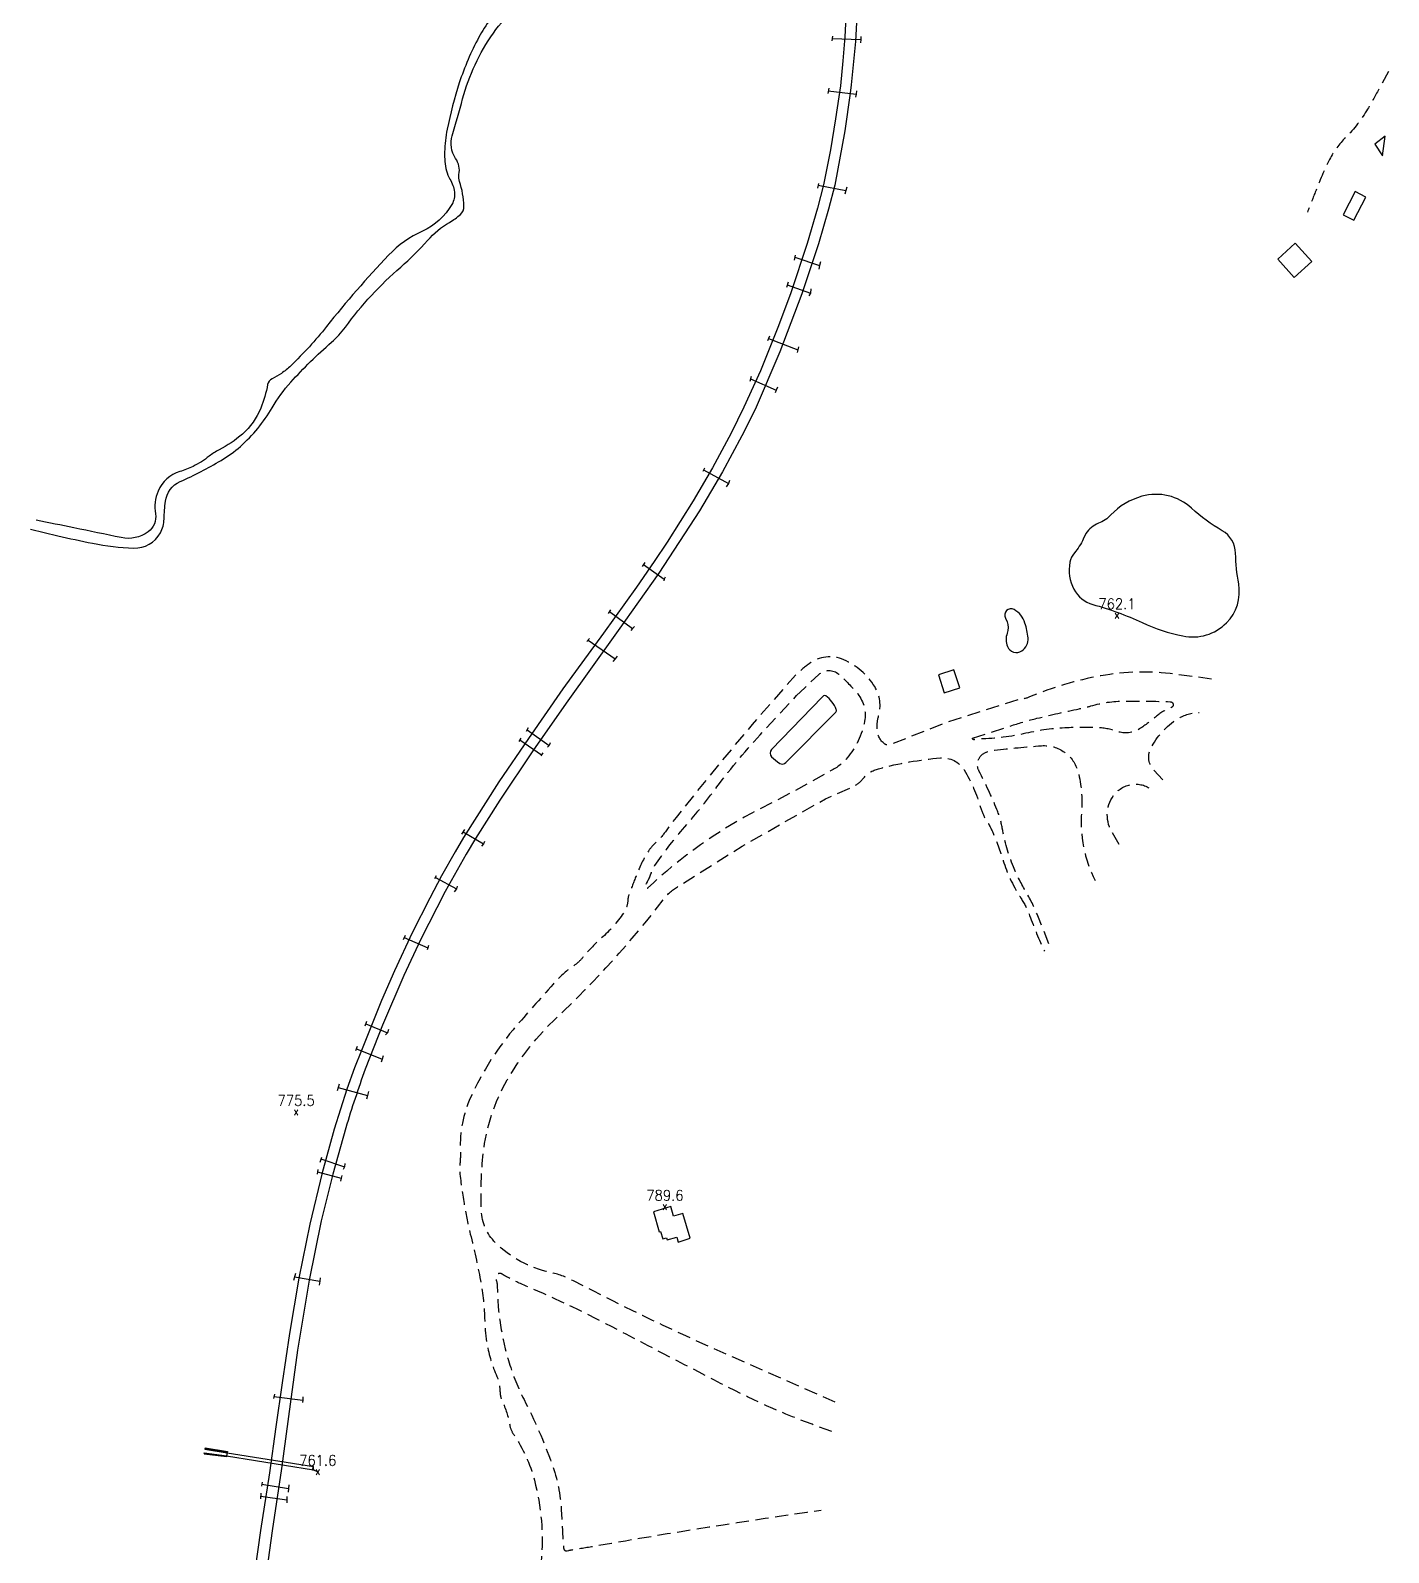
# Model space of a CAD drawing. Header units: metres. Extents: x 320405 to 332543, y 7395686 to 7410003.
# Drawn here: x 321115 to 321629, y 7407729 to 7408305 of the extents above; entities that cross this region are included whole.
import ezdxf
from ezdxf.enums import TextEntityAlignment as Align

# ---------------------------------------------------------------- set-up
doc = ezdxf.new("R2010")
doc.units = ezdxf.units.M
doc.header["$LTSCALE"] = 10
doc.header["$MEASUREMENT"] = 0
for name, pattern in [('CONTINUO', [0]), ('DASHED', [0.75, 0.5, -0.25]), ('TRACEJADO', [8.7, 8, -0.7])]:
    doc.linetypes.add(name, pattern=pattern)
for name, color, linetype in [('ALA', 45, 'Continuous'), ('BUEIRO', 151, 'Continuous'), ('Edificações', 30, 'Continuous'), ('Hidrografia', 140, 'Continuous'), ('Linha Férrea', 20, 'Continuous'), ('Pontos Cotados', 45, 'Continuous'), ('Portico', 45, 'Continuous'), ('Vias Secundárias', 230, 'DASHED')]:
    doc.layers.add(name, color=color, linetype=linetype)
doc.styles.add('Style-STANDARD', font='STANDARD.shx')

msp = doc.modelspace()

# ---------------------------------------------------------------- linework, layer by layer
at = {"layer": 'ALA', "linetype": 'CONTINUO'}
for points in [[(321189.15, 7407767.07, 759.65), (321180.7, 7407768.46, 755.02), (321180.67, 7407768.26, 755.02)], [(321189.12, 7407766.88, 759.65), (321180.67, 7407768.26, 755.02)], [(321180.67, 7407768.26, 755.02), (321180.68, 7407768.16, 753.62), (321189.04, 7407766.76, 758.54)], [(321180.37, 7407766.55, 754.98), (321180.35, 7407766.35, 754.98), (321188.86, 7407765.31, 759.58)], [(321180.37, 7407766.55, 754.98), (321180.43, 7407766.67, 753.66), (321188.86, 7407765.58, 758.7)], [(321188.89, 7407765.49, 759.58), (321180.37, 7407766.55, 754.98)], [(321221.58, 7407760.28, 762.63), (321223.47, 7407759.55, 761.93)], [(321223.47, 7407759.55, 761.93), (321223.43, 7407759.6, 761.43), (321221.68, 7407760.32, 761.32)]]:
    msp.add_polyline3d(points, dxfattribs=at)
at = {"layer": 'BUEIRO', "linetype": 'TRACEJADO', "flags": 128}
for points in [[(321188.86, 7407765.58), (321221.68, 7407760.33)], [(321189.04, 7407766.76), (321221.79, 7407761.53)]]:
    msp.add_lwpolyline(points, dxfattribs=at)
at = {"layer": 'BUEIRO', "linetype": 'CONTINUO'}
for points in [[(321189.15, 7407767.07, 759.65), (321189.12, 7407766.88, 759.65), (321189.04, 7407766.76, 758.54), (321188.86, 7407765.58, 758.7), (321188.89, 7407765.49, 759.58), (321188.87, 7407765.29, 759.58)], [(321188.87, 7407765.29, 759.58), (321188.94, 7407765.2, 760.19), (321189.24, 7407767.2, 760.2), (321189.15, 7407767.07, 759.65)], [(321221.7, 7407761.57, 762.6), (321221.5, 7407761.59, 762.6), (321221.38, 7407760.3, 762.63), (321221.58, 7407760.28, 762.63)], [(321221.58, 7407760.28, 762.63), (321221.68, 7407760.32, 761.32), (321221.79, 7407761.53, 761.26), (321221.7, 7407761.57, 762.6)], [(321221.58, 7407760.28, 762.63), (321221.7, 7407761.57, 762.6)]]:
    msp.add_polyline3d(points, dxfattribs=at)
at = {"layer": 'Edificações'}
for points in [[(321627.2, 7408264.81), (321623.34, 7408261.81), (321626.18, 7408257.33)], [(321615.89, 7408243.88), (321611.35, 7408235.09), (321615.38, 7408233), (321619.93, 7408241.79)], [(321593.21, 7408224.32), (321586.56, 7408218.3), (321592.82, 7408211.38), (321599.47, 7408217.41)], [(321458.21, 7408061.08), (321460.4, 7408054.28), (321466.26, 7408056.17), (321464.07, 7408062.96)], [(321350.38, 7407857.84), (321352.57, 7407850.35), (321353.09, 7407850.5), (321353.88, 7407847.72), (321355.28, 7407848.12), (321355.52, 7407847.27), (321359.16, 7407848.3), (321359.68, 7407846.48), (321364.22, 7407847.95), (321361.46, 7407857.31), (321357.97, 7407856.29), (321356.89, 7407859.96)]]:
    msp.add_lwpolyline(points, close=True, dxfattribs=at)
at = {"layer": 'Hidrografia'}
for points in [[(321114.64, 7408116.09), (321125.02, 7408113.65, 0.008949), (321138.18, 7408110.81, 0.038365), (321153.66, 7408108.97, 0.289098), (321163.83, 7408114.81, 0.11395), (321165.2, 7408119.94, -0.022649), (321165.73, 7408126.67, -0.264588), (321171.31, 7408134.16, 0.031825), (321186.79, 7408142.15, 0.04511), (321194.06, 7408147.45, 0.081387), (321206.05, 7408162.04, -0.05254), (321213.13, 7408171.73, -0.02969), (321228.53, 7408186.83, 0.055745), (321233.8, 7408192.57, -0.056554), (321254.76, 7408215.31, 0.034534), (321264.92, 7408225.4, -0.081489), (321273.18, 7408232.2, 0.049739), (321277.32, 7408235.19, 0.22324), (321278.68, 7408238.34, 0.073599), (321276.99, 7408247.64, -0.126291), (321276.79, 7408250.3, 0.194437), (321275.51, 7408256.39, -0.225177), (321274.22, 7408264.99, 0.008362), (321278.17, 7408278.89, -0.088666), (321289.8, 7408303.78, -0.115758), (321309.38, 7408321.16, 0.07638)], [(321293.82, 7408315.31, 0.065011), (321284.32, 7408302.2, 0.045657), (321276.91, 7408284.99, 0.029044), (321272.3, 7408267.41, 0.04352), (321271.33, 7408258.83, 0.061891), (321272.04, 7408251.73, 0.085475), (321273.35, 7408248.55, -0.112579), (321275.08, 7408243.67, -0.160214), (321274.12, 7408239.01, -0.157906), (321262.98, 7408228.9, 0.097195), (321250.17, 7408219.79, 0.021627), (321226.67, 7408192.79, -0.032866), (321213.2, 7408177.99, -0.042787), (321209.58, 7408175.05, -0.03652), (321206.1, 7408173.05, 0.237829), (321204.39, 7408170.83, -0.049776), (321201.76, 7408161.9, -0.11539), (321194.85, 7408152.14, -0.063981), (321186, 7408146.12, 0.04868), (321182.28, 7408143.75, -0.050049), (321176.16, 7408139.88, -0.042874), (321171.17, 7408137.9, 0.221601), (321162.95, 7408130.56, 0.14576), (321161.94, 7408121.95, -0.286774), (321159.16, 7408115.11, -0.211231), (321148.98, 7408112.93, 0.00095), (321131.06, 7408116.64, 0.000753), (321116.84, 7408119.53, -10.011461)]]:
    msp.add_lwpolyline(points, format="xyb", dxfattribs=at)
for points in [[(321513.96, 7408114.5), (321512.98, 7408112.38, -0.068276), (321509.62, 7408107.16, 0.131495), (321507.93, 7408103.62, 0.168431), (321509.46, 7408093.39, 0.207358), (321516.56, 7408087.66, -0.040216), (321535.27, 7408080.81, 0.056597), (321550.72, 7408075.73, 0.253639), (321567.18, 7408080.67, 0.244386), (321571.79, 7408095.43, -0.038405), (321570.63, 7408107, 0.261155), (321565.58, 7408115.55, -0.054042), (321553.97, 7408124.08, 0.25964), (321535.13, 7408128.57, 0.134755), (321523.45, 7408121.54, -0.107939), (321518.74, 7408118.35, 0.150664)], [(321483.57, 7408082.5), (321484.14, 7408081.07, -0.185299), (321484.21, 7408076.8, 0.189714), (321484.32, 7408071.73, 0.467585), (321489.7, 7408070.07, 0.277893), (321492.08, 7408074.98, 0.055666), (321490.93, 7408080.64, 0.18589), (321486.83, 7408085.71, 0.761736)], [(321414.18, 7408052.59), (321395.08, 7408032.84, 0.403206), (321395.08, 7408030.04, 0.062105), (321398.13, 7408027.55, 0.369593), (321400.43, 7408027.9), (321419.33, 7408046.89, 0.302867), (321419.54, 7408047.96, 0.132915), (321415.55, 7408053.14, 0.370526), (321414.66, 7408053.08, 0.016982)]]:
    msp.add_lwpolyline(points, format="xyb", close=True, dxfattribs=at)
at = {"layer": 'Linha Férrea', "flags": 128}
msp.add_lwpolyline([(321427.86, 7408319.98), (321426.75, 7408300.66), (321425.14, 7408284.18), (321424.79, 7408281.05), (321422.75, 7408266.81), (321419, 7408246.25), (321416.64, 7408237.23), (321412.8, 7408224.1), (321406.51, 7408205.17), (321398.2, 7408183.24), (321388.82, 7408161.42), (321383.85, 7408151.42), (321376.55, 7408137.84), (321367.78, 7408123.07), (321352.4, 7408099.53), (321337.02, 7408077.82), (321317.31, 7408050.38), (321304.68, 7408032.31), (321292.22, 7408013.67), (321282.99, 7407999.16), (321279.44, 7407993.19), (321271.6, 7407979.11), (321262.24, 7407960.84), (321255.89, 7407947.34), (321247.8, 7407928.57), (321241.23, 7407911.81, -0.001939), (321237.49, 7407900.81, 0.014351), (321234, 7407889.61), (321229.08, 7407872.09), (321224.68, 7407854.54), (321220.16, 7407832.05), (321215.71, 7407805.62), (321212.86, 7407785.1), (321209.65, 7407760.81), (321206.16, 7407737.18), (321203.64, 7407718.92)], format="xyb", dxfattribs=at)
msp.add_lwpolyline([(321423.41, 7408314.57), (321422.73, 7408302.35), (321422.04, 7408293.33), (321421.13, 7408283.88), (321419.3, 7408271.35), (321417.4, 7408259.63), (321414.71, 7408246.4), (321412.47, 7408237.51), (321408.56, 7408224.23), (321402.35, 7408205.48), (321397.65, 7408193.11), (321390.93, 7408176), (321384.55, 7408162.32), (321379.79, 7408152.42), (321372.74, 7408139.36), (321365.45, 7408126.91), (321355.56, 7408111.16), (321350.61, 7408103.93), (321343.93, 7408094.15), (321331.43, 7408076.86), (321316.05, 7408055.79), (321303.1, 7408036.99), (321291.85, 7408020.52), (321278.53, 7407999.52), (321275.28, 7407994.02), (321270.13, 7407985), (321265.77, 7407976.57), (321259.04, 7407963.43), (321252.37, 7407949.12), (321247.43, 7407937.78), (321239.95, 7407918.92), (321237.22, 7407912.41), (321234.34, 7407904.32), (321229.62, 7407889.15), (321225.04, 7407872.66), (321220.37, 7407853.28), (321216.23, 7407832.83), (321212.72, 7407811.91), (321209.91, 7407793.26), (321207.49, 7407776.62), (321205.04, 7407759.2), (321201.69, 7407737.37), (321198.53, 7407714.93)], dxfattribs=at)
at = {"layer": 'Portico'}
for points in [[(321418.06, 7408302.64), (321417.87, 7408300.89)], [(321428.85, 7408302.48), (321428.77, 7408301.35), (321428.68, 7408300.11)], [(321417.97, 7408301.76), (321428.77, 7408301.35)], [(321416.68, 7408283), (321416.33, 7408281.01)], [(321416.5, 7408282), (321427.02, 7408280.7)], [(321427.22, 7408281.99), (321427.02, 7408280.7), (321426.85, 7408279.59)], [(321412.78, 7408246.86), (321412.46, 7408245.11)], [(321412.68, 7408246.3), (321423.16, 7408244.24)], [(321423.48, 7408245.51), (321423.16, 7408244.24), (321422.83, 7408242.93)], [(321404.04, 7408219.75), (321403.6, 7408217.92)], [(321403.87, 7408219.06), (321413.23, 7408215.84)], [(321413.52, 7408217.21), (321413.23, 7408215.84), (321412.96, 7408214.51)], [(321401.28, 7408209.63), (321400.76, 7408207.53)], [(321401.02, 7408208.58), (321409.73, 7408205.39)], [(321409.93, 7408207.05), (321409.73, 7408205.39), (321409.13, 7408204.46)], [(321394.3, 7408189.18), (321393.57, 7408187.35)], [(321393.94, 7408188.26), (321405.04, 7408184.02)], [(321405.28, 7408185.08), (321405.04, 7408184.02), (321404.78, 7408182.93)], [(321387.3, 7408173.83), (321386.83, 7408172.06)], [(321387.07, 7408172.95), (321396.81, 7408168.66)], [(321397.32, 7408169.82), (321396.81, 7408168.66), (321396.45, 7408167.66)], [(321369.67, 7408139.23), (321369.01, 7408137.91)], [(321369.34, 7408138.57), (321378.78, 7408133.47)], [(321379.08, 7408134.49), (321378.78, 7408133.47), (321377.93, 7408132.15)], [(321347.1, 7408103.58), (321346.12, 7408101.99)], [(321346.61, 7408102.78), (321354.47, 7408097.23)], [(321354.74, 7408097.97), (321354.47, 7408097.23), (321354.23, 7408096.58)], [(321334.17, 7408085.66), (321333.26, 7408084.23)], [(321333.72, 7408084.94), (321342.47, 7408078.57)], [(321343.16, 7408079.29), (321342.47, 7408078.57), (321341.76, 7408077.83)], [(321326.16, 7408074.73), (321325.19, 7408073.67)], [(321325.67, 7408074.2), (321335.92, 7408067.03)], [(321336.63, 7408068.1), (321335.9, 7408067.05), (321335.04, 7408066.1)], [(321302.9, 7408040.97), (321302.15, 7408039.58)], [(321302.52, 7408040.28), (321310.85, 7408034.36)], [(321300.14, 7408037.14), (321299.41, 7408035.87)], [(321299.77, 7408036.5), (321308.04, 7408030.81)], [(321311.3, 7408035.29), (321310.85, 7408034.36), (321310.32, 7408033.72)], [(321308.57, 7408031.58), (321308.04, 7408030.81), (321307.74, 7408030.37)], [(321278.93, 7408002.47), (321277.75, 7408000.77)], [(321278.34, 7408001.62), (321286.11, 7407997.15)], [(321286.46, 7407998.02), (321286.11, 7407997.15), (321285.31, 7407996.21)], [(321268.14, 7407985.02), (321267.54, 7407983.83)], [(321267.84, 7407984.42), (321275.82, 7407980.05)], [(321276.13, 7407981.1), (321275.82, 7407980.05), (321274.97, 7407978.96)], [(321256.38, 7407962.46), (321255.67, 7407960.77)], [(321256.02, 7407961.61), (321265.02, 7407957.71)], [(321265.31, 7407958.65), (321265.02, 7407957.71), (321264.78, 7407956.96)], [(321241.77, 7407929.95), (321241.2, 7407928.07)], [(321241.48, 7407929.01), (321249.8, 7407925.66)], [(321250.12, 7407926.93), (321249.8, 7407925.66), (321248.98, 7407924.8)], [(321238.23, 7407920.41), (321237.69, 7407918.77)], [(321237.96, 7407919.59), (321247.7, 7407915.59)], [(321248.16, 7407916.88), (321247.7, 7407915.59), (321247.3, 7407914.48)], [(321231.4, 7407906.25), (321230.71, 7407903.68)], [(321231.05, 7407904.97), (321242.11, 7407901.85)], [(321242.51, 7407903.45), (321242.11, 7407901.85), (321241.78, 7407900.54)], [(321224.71, 7407878.39), (321224.1, 7407876.55)], [(321224.55, 7407877.9), (321233.53, 7407874.89)], [(321223.34, 7407873.85), (321223.12, 7407872.08)], [(321223.23, 7407872.97), (321232.19, 7407870.61)], [(321232.41, 7407871.65), (321232.19, 7407870.61), (321231.96, 7407869.47)], [(321233.6, 7407876.12), (321233.53, 7407874.89), (321232.92, 7407873.88)], [(321214.9, 7407834.59), (321214.2, 7407831.92)], [(321214.55, 7407833.26), (321224.08, 7407831.61)], [(321224.31, 7407832.91), (321224.08, 7407831.61), (321223.83, 7407830.16)], [(321206.94, 7407788.94), (321206.57, 7407787.22)], [(321206.76, 7407788.08), (321217.68, 7407786.61)], [(321217.75, 7407787.85), (321217.68, 7407786.61), (321217.63, 7407785.76)], [(321202.36, 7407755.66), (321202.06, 7407754.13)], [(321201.86, 7407751.41), (321201.74, 7407749.34)], [(321201.8, 7407750.37), (321211.66, 7407748.92)], [(321202.21, 7407754.89), (321212.26, 7407753.28)], [(321211.7, 7407750.17), (321211.66, 7407748.92), (321211.62, 7407747.82)], [(321212.42, 7407754.64), (321212.26, 7407753.28), (321212.1, 7407751.79)]]:
    msp.add_lwpolyline(points, dxfattribs=at)
at = {"layer": 'Vias Secundárias', "flags": 128}
for points in [[(321628.5, 7408289.21), (321625.11, 7408283.06, -0.005526), (321620.59, 7408275.08, -0.066105), (321612.29, 7408264.35, 0.080723), (321606.21, 7408256, 0.026392), (321600.76, 7408243.65, -0.004778), (321597.81, 7408236.09, 1.479086)], [(321561.57, 7408059.43), (321547.66, 7408061.3, 0.078618), (321519.61, 7408060.65, 0.054202), (321492.66, 7408052.66, -0.07883), (321488.27, 7408051.59), (321460.91, 7408042.85), (321439.97, 7408034.63, -0.262798), (321437.81, 7408034.93, -0.214195), (321434.99, 7408040.14, -0.08946), (321435.56, 7408045.48, 0.211477), (321434.07, 7408056.58, 0.153833), (321422.39, 7408066.73, 0.269057), (321409.23, 7408065.21, 0.026222), (321404.07, 7408060.92), (321387.77, 7408042.31), (321375.67, 7408027.9), (321358.9, 7408007.09), (321354.89, 7408001.68, -0.047158), (321350.93, 7407997.27, 0.063483), (321348.51, 7407994.38, 0.051555), (321343.94, 7407985.37, -0.000893), (321341.25, 7407978.38, 0.081627), (321340.63, 7407975.43, -0.129637), (321339.44, 7407971.6, -0.073496), (321331.2, 7407961.95, 0.042285), (321323.62, 7407954.1, -0.074081), (321320.15, 7407950.94, 0.06162), (321313.35, 7407945.04, 0.004955), (321298.55, 7407928.29, 0.07235), (321281.18, 7407901.13, 0.116657), (321277.31, 7407881.28, -0.040979), (321277.07, 7407875.52, 0.059741), (321277.05, 7407872.94, 0.012423), (321278.84, 7407860.24, 0.020359), (321281.07, 7407849.48, -0.015227), (321284.91, 7407831.92, -0.039938), (321286.52, 7407816.67, 0.036854), (321287.39, 7407807.93, 0.060077), (321291.11, 7407795.59, -0.081816), (321292.2, 7407791.27, -0.008598), (321292.33, 7407789.51, 0.096564), (321293.12, 7407786.32, -0.064903), (321295.97, 7407777.33, 0.105333), (321297.49, 7407773.6, -0.08509), (321305.32, 7407756.43, -0.088014), (321307.86, 7407725.52, 0.137531), (321296.35, 7407712.64, 0.008698), (321288.59, 7407696.1, -0.015687), (321277.54, 7407673.4), (321271.56, 7407662.02, -0.07861), (321261.75, 7407648.2, 0.058801), (321254.42, 7407638.69, -0.019893), (321238.06, 7407613.67, 0.056916), (321222.22, 7407585.04), (321217.83, 7407574.4)], [(321543.12, 7408021.33), (321539.69, 7408025.01, -0.31101), (321538.49, 7408033.03, -0.141559), (321548.81, 7408044.43, -0.132484), (321556.82, 7408046.83, -0.013479)], [(321500, 7407959.33), (321496.03, 7407969.3, 0.03741), (321491.39, 7407978.8, -0.032528), (321486.6, 7407988.38, -0.058183), (321482.34, 7408003.07, 0.056685), (321480.34, 7408010.03, 0.021181), (321473.53, 7408024.68, -0.43416), (321476.02, 7408031.67, -0.075157), (321479.43, 7408032.58, -0.008943), (321497.18, 7408034.21, -0.362167), (321511.01, 7408024.32, -0.083393), (321512.34, 7408009.27, 0.137299), (321517.49, 7407983.19, 1.679641)], [(321419.13, 7407785.95), (321380.52, 7407802.87, -0.016827), (321320.07, 7407831.81, 0.067027), (321311.23, 7407835.01, -0.143664), (321290.55, 7407846.24, -0.188888), (321285.25, 7407858.31, -0.037505), (321285.99, 7407880.12, -0.104242), (321295.07, 7407907.8, -0.073115), (321313.78, 7407931.38, 0.040933), (321354.21, 7407976.13, -0.100165), (321359.93, 7407981.13), (321383.9, 7407996.21), (321415.44, 7408014.14), (321425.67, 7408018.66, 0.119256), (321429.59, 7408021.66, -0.159194), (321435.57, 7408025.53, -0.043716), (321458.99, 7408029.61, -0.28494), (321467.91, 7408025.07, -0.065921), (321474.14, 7408010.86, 0.071495), (321476.37, 7408005.94, -0.044345), (321478.87, 7408001.13, -0.01878), (321482.97, 7407989.98, 0.066293), (321489.45, 7407976.47, -0.057717), (321492.68, 7407970.03, 0.021966), (321498.31, 7407956.44, 0.636581)], [(321526.56, 7407996.9), (321523.74, 7408001.8, -0.318143), (321525.09, 7408016.13, -0.424111), (321539.68, 7408016.99, 0.389841)], [(321417.89, 7407774.84, -0.036991), (321378.79, 7407791.46, -0.001482), (321334.49, 7407814.46, 0.020028), (321300, 7407830.77, -0.037893), (321293.08, 7407834.35, 0.71006), (321290.75, 7407832.47, -0.083066), (321291.26, 7407829.67, 0.070457), (321295.78, 7407800.73, 0.044222), (321301.39, 7407786.86, -0.031137), (321311.95, 7407762.58, -0.07527), (321315.51, 7407744.76, 0.00736), (321316.39, 7407730.61, 0.458444), (321317.67, 7407729.67), (321318.16, 7407729.78, -0.015152), (321320.06, 7407730.14, 0.004007), (321329.23, 7407731.67, -0.007827), (321413.81, 7407745.09)]]:
    msp.add_lwpolyline(points, format="xyb", dxfattribs=at)
for points in [[(321404.55, 7408053.16), (321407.58, 7408056.11), (321412.94, 7408061.15, -0.388424), (321420.51, 7408061.24, -0.03886), (321427.64, 7408053.8, -0.222827), (321430.25, 7408043.48, -0.12781), (321423.64, 7408029.59, -0.109151), (321416.91, 7408024.43), (321403.7, 7408017.02), (321390.47, 7408010.24, 0.071223), (321348.12, 7407980.29, -0.870298), (321347.15, 7407981.07, 0.049369), (321349.85, 7407986.85, -0.064636), (321350.89, 7407988.89, -0.029569), (321361.4, 7408002.55, 0.018324), (321374.35, 7408018.61, -0.026621), (321391.88, 7408039.63)], [(321471.09, 7408037.05), (321485.95, 7408041.87, -0.018015), (321495.43, 7408044.58, -0.010552), (321511.46, 7408048.18, 0.020965), (321515.9, 7408049.27, -0.069449), (321528.55, 7408051.12, -0.010214), (321545.9, 7408050.88, -0.828271), (321546.25, 7408048.63, 0.094232), (321540.72, 7408045.41, -0.036734), (321534.25, 7408040.57, -0.231469), (321525.85, 7408039.6, 0.07813), (321517.9, 7408041.09, 0.017516), (321507.01, 7408041.02, 0.045938), (321491.27, 7408038.92, -0.051411), (321473.99, 7408036.8, 0.055233), (321471.71, 7408036.5, -0.518855)]]:
    msp.add_lwpolyline(points, format="xyb", close=True, dxfattribs=at)

# ---------------------------------------------------------------- texts
at = {"layer": 'Pontos Cotados', "linetype": 'Continuous', "style": 'Style-STANDARD'}
for s, height, p in [('762.1', 4, (321525.75, 7408087.9, 762.14)), ('x', 3, (321525.75, 7408083.9, 762.14)), ('775.5', 4, (321215.17, 7407900.01, 775.46)), ('x', 3, (321215.17, 7407896.01, 775.46)), ('789.6', 4, (321354.72, 7407864.14, 789.63)), ('x', 3, (321354.72, 7407860.14, 789.63)), ('761.6', 4, (321223.35, 7407763.87, 761.6)), ('x', 3, (321223.35, 7407759.87, 761.6))]:
    msp.add_text(s, height=height, dxfattribs=at).set_placement(p, align=Align.MIDDLE_CENTER)

doc.saveas('drawing.dxf')
